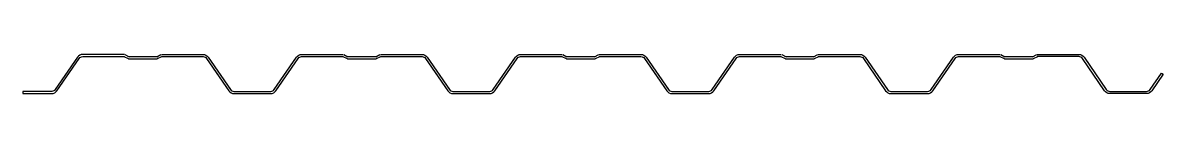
# Model space of a CAD drawing. Header units: millimetres. Extents: x 0 to 1078, y 0 to 37.
import ezdxf

# ---------------------------------------------------------------- set-up
doc = ezdxf.new("R2010")
doc.units = ezdxf.units.MM
doc.layers.add('Steel', color=4, linetype='Continuous')

msp = doc.modelspace()

# ---------------------------------------------------------------- linework, layer by layer
at = {"layer": 'Steel'}
for p, q in [((95.6, 35.1), (99.6, 33.1)), ((96.4, 36.9), (100.4, 34.9)), ((126.6, 34.9), (130.6, 36.9)), ((127.4, 33.1), (131.4, 35.1)), ((302.6, 35.1), (306.6, 33.1)), ((303.4, 36.9), (307.4, 34.9)), ((307, 35), (334, 35)), ((307, 33), (334, 33)), ((333.6, 34.9), (337.6, 36.9)), ((334.4, 33.1), (338.4, 35.1)), ((509.6, 35.1), (513.6, 33.1)), ((510.5, 36.9), (514.4, 34.9)), ((540.6, 34.9), (544.5, 36.9)), ((541.4, 33.1), (545.4, 35.1)), ((716.6, 35.1), (720.6, 33.1)), ((717.5, 36.9), (721.5, 34.9)), ((721, 35), (748, 35)), ((721, 33), (748, 33)), ((747.6, 34.9), (751.6, 36.9)), ((748.5, 33.1), (752.5, 35.1)), ((923.6, 35.1), (927.6, 33.1)), ((924.5, 36.9), (928.5, 34.9)), ((954.6, 34.9), (958.6, 36.9)), ((955.5, 33.1), (959.5, 35.1))]:
    msp.add_line(p, q, dxfattribs=at)
for points in [[(96, 37), (56.6, 37, 0.247302), (51.7, 34.4), (30.7, 3.7, -0.247302), (27.4, 2), (0, 2), (0, 0), (27.4, 0, 0.247302), (32.3, 2.6), (53.3, 33.3, -0.247302), (56.6, 35), (96, 35)], [(131, 37), (170.4, 37, -0.247302), (175.3, 34.4), (196.3, 3.7, 0.247302), (199.6, 2), (234.4, 2, 0.247302), (237.7, 3.7), (258.7, 34.4, -0.247302), (263.6, 37), (303, 37)], [(131, 35), (170.4, 35, -0.247302), (173.7, 33.3), (194.7, 2.6, 0.247302), (199.6, 0), (234.4, 0, 0.247302), (239.3, 2.6), (260.3, 33.3, -0.247302), (263.6, 35), (303, 35)], [(338, 37), (377.4, 37, -0.247302), (382.3, 34.4), (403.3, 3.7, 0.247302), (406.6, 2), (441.4, 2, 0.247302), (444.7, 3.7), (465.7, 34.4, -0.247302), (470.6, 37), (510, 37)], [(338, 35), (377.4, 35, -0.247302), (380.7, 33.3), (401.7, 2.6, 0.247302), (406.6, 0), (441.4, 0, 0.247302), (446.3, 2.6), (467.3, 33.3, -0.247302), (470.6, 35), (510, 35)], [(545, 37), (584.4, 37, -0.247302), (589.3, 34.4), (610.3, 3.7, 0.247302), (613.6, 2), (648.4, 2, 0.247302), (651.7, 3.7), (672.7, 34.4, -0.247302), (677.6, 37), (717, 37)], [(545, 35), (584.4, 35, -0.247302), (587.7, 33.3), (608.7, 2.6, 0.247302), (613.6, 0), (648.4, 0, 0.247302), (653.3, 2.6), (674.3, 33.3, -0.247302), (677.6, 35), (717, 35)], [(752, 37), (791.4, 37, -0.247302), (796.3, 34.4), (817.3, 3.7, 0.247302), (820.6, 2), (855.4, 2, 0.247302), (858.7, 3.7), (879.7, 34.4, -0.247302), (884.6, 37), (924, 37)], [(752, 35), (791.4, 35, -0.247302), (794.7, 33.3), (815.7, 2.6, 0.247302), (820.6, 0), (855.4, 0, 0.247302), (860.3, 2.6), (881.3, 33.3, -0.247302), (884.6, 35), (924, 35)], [(959, 37), (998.4, 37, -0.247302), (1003.3, 34.4), (1024.3, 3.7, 0.247302), (1027.6, 2), (1062.4, 2, 0.247289), (1065.7, 3.7), (1076.4, 19.4), (1078.1, 18.3), (1067.3, 2.6, -0.247289), (1062.4, 0), (1027.6, 0, -0.247302), (1022.7, 2.6), (1001.7, 33.3, 0.247302), (998.4, 35), (959, 35)]]:
    msp.add_lwpolyline(points, format="xyb", dxfattribs=at)
for points in [[(100, 35), (113.5, 35), (127, 35)], [(100, 33), (113.5, 33), (127, 33)], [(514, 35), (527.5, 35), (541, 35)], [(514, 33), (527.5, 33), (541, 33)], [(928, 35), (941.5, 35), (955, 35)], [(928, 33), (941.5, 33), (955, 33)]]:
    msp.add_lwpolyline(points, dxfattribs=at)

doc.saveas('drawing.dxf')
